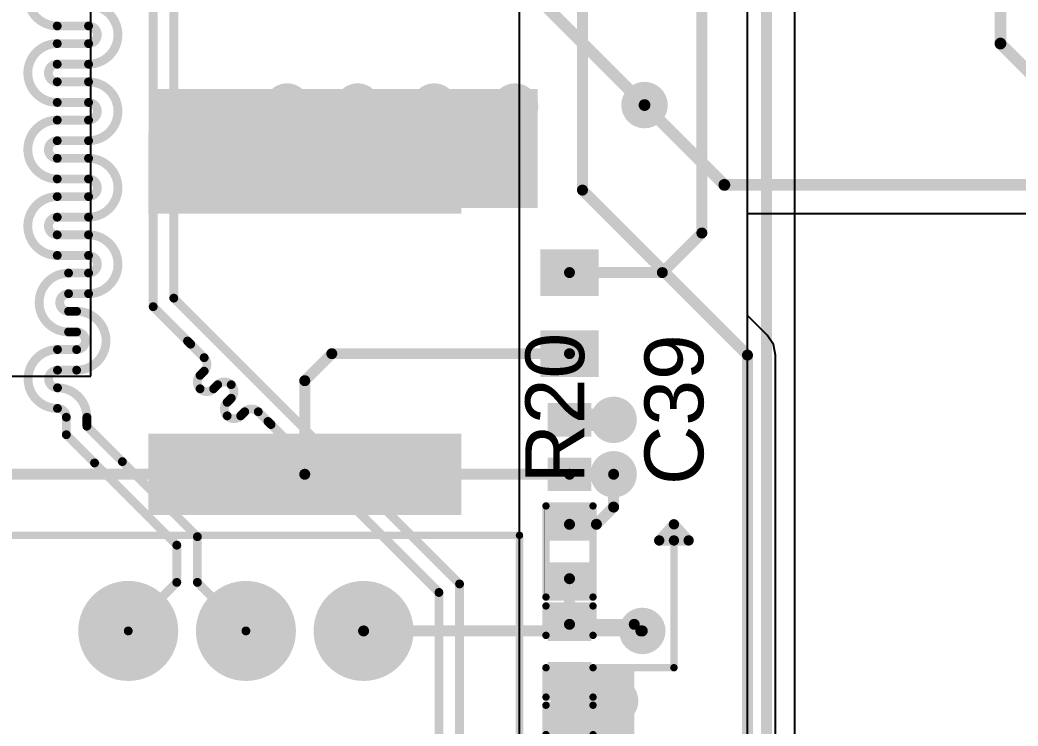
# Model space of a CAD drawing. Header units: millimetres. Extents: x 0 to 172, y 0 to 138.
# Drawn here: x 91.17 to 108.41, y 20.7 to 32.89 of the extents above; entities that cross this region are included whole.
import ezdxf

# ---------------------------------------------------------------- set-up
doc = ezdxf.new("R2010")
doc.units = ezdxf.units.MM
for name, color, linetype in [('BottomLayer', 5, 'Continuous'), ('BottomPaste', 16, 'Continuous'), ('BottomSolder', 6, 'Continuous'), ('MultiLayer', 9, 'Continuous'), ('PadHoleLayer', 156, 'Continuous'), ('TopLayer', 1, 'Continuous'), ('TopOverlay', 2, 'Continuous'), ('TopPaste', 8, 'Continuous'), ('TopSolder', 216, 'Continuous'), ('ViaHoleLayer', 16, 'Continuous')]:
    doc.layers.add(name, color=color, linetype=linetype)
doc.styles.add('Arial', font='', dxfattribs={"height": 0.2})
doc.styles.get('Arial').set_extended_font_data('Arial')

# ---------------------------------------------------------------- blocks, each defined once
blk = doc.blocks.new('R___0402_208')
at = {"layer": 'TopLayer'}
for points in [[(-0.6985, -0.3175), (-0.6985, 0.3174999999999999), (-0.2413000000000001, 0.3175), (-0.2412999999999999, -0.3174999999999999)], [(0.2413000000000001, -0.3175), (0.2412999999999999, 0.3174999999999999), (0.6985, 0.3175), (0.6985, -0.3174999999999999)]]:
    blk.add_hatch(color=1, dxfattribs=at).paths.add_polyline_path(points)
at = {"layer": 'TopPaste'}
for points in [[(-0.6985, -0.3175), (-0.6985, 0.3174999999999999), (-0.2413000000000001, 0.3175), (-0.2412999999999999, -0.3174999999999999)], [(0.2413000000000001, -0.3175), (0.2412999999999999, 0.3174999999999999), (0.6985, 0.3175), (0.6985, -0.3174999999999999)]]:
    blk.add_hatch(color=8, dxfattribs=at).paths.add_polyline_path(points)
at = {"layer": 'TopSolder'}
for points in [[(-0.75350116, -0.3725011600000001), (-0.75350116, 0.3725011599999999), (-0.18629884, 0.3725011600000001), (-0.1862988399999999, -0.3725011599999999)], [(0.18629884, -0.3725011600000001), (0.1862988399999999, 0.3725011599999999), (0.75350116, 0.3725011600000001), (0.75350116, -0.3725011599999999)]]:
    blk.add_hatch(color=216, dxfattribs=at).paths.add_polyline_path(points)
at = {"layer": 'TopOverlay'}
for points, const_width in [([(-0.7874, -0.4064), (-0.7874, 0.4064)], 0.127), ([(0.7874, 0.4064), (-0.7874, 0.4064)], 0.127), ([(0.7874, -0.4064), (0.7874, 0.4064)], 0.127), ([(0.7874, -0.4064), (-0.7874, -0.4064)], 0.127), ([(0.8128, -0.4318), (-0.8128, -0.4318)], 0.0032258)]:
    blk.add_lwpolyline(points, dxfattribs=dict(at, const_width=const_width))
for points, const_width in [([(-0.8191499999999999, 0.4064, 1), (-0.7556499999999999, 0.4064, 1)], 0.0635), ([(-0.8191499999999999, 0.4064, 1), (-0.7556499999999999, 0.4064, 1)], 0.0635), ([(0.7556499999999999, 0.4064, 1), (0.8191499999999999, 0.4064, 1)], 0.0635), ([(0.7556499999999999, 0.4064, 1), (0.8191499999999999, 0.4064, 1)], 0.0635), ([(-0.8191499999999999, -0.4064, 1), (-0.7556499999999999, -0.4064, 1)], 0.0635), ([(-0.8191499999999999, -0.4064, 1), (-0.7556499999999999, -0.4064, 1)], 0.0635), ([(0.7556499999999999, -0.4064, 1), (0.8191499999999999, -0.4064, 1)], 0.0635), ([(0.7556499999999999, -0.4064, 1), (0.8191499999999999, -0.4064, 1)], 0.0635), ([(-0.81360518, -0.4318, 1), (-0.8119948199999999, -0.4318, 1)], 0.0016129), ([(0.8119948199999999, -0.4318, 1), (0.81360518, -0.4318, 1)], 0.0016129)]:
    blk.add_lwpolyline(points, format="xyb", close=True, dxfattribs=dict(at, const_width=const_width))
blk = doc.blocks.new('IND_0603__1608_M_______B_248')
at = {"layer": 'BottomLayer'}
for points in [[(-0.999998, 0.4000004699999999), (-0.3999992, 0.4000004699999999), (-0.3999992, -0.4000004699999999), (-0.999998, -0.4000004699999999)], [(0.40000174, 0.4000004699999999), (1.00000054, 0.4000004699999999), (1.00000054, -0.4000004699999999), (0.40000174, -0.4000004699999999)]]:
    blk.add_hatch(color=5, dxfattribs=at).paths.add_polyline_path(points)
at = {"layer": 'BottomPaste'}
for points in [[(-0.999998, 0.4000004699999999), (-0.3999992, 0.4000004699999999), (-0.3999992, -0.4000004699999999), (-0.999998, -0.4000004699999999)], [(0.40000174, 0.4000004699999999), (1.00000054, 0.4000004699999999), (1.00000054, -0.4000004699999999), (0.40000174, -0.4000004699999999)]]:
    blk.add_hatch(color=16, dxfattribs=at).paths.add_polyline_path(points)
at = {"layer": 'BottomSolder'}
for points in [[(-1.101598, 0.50160047), (-0.2983992, 0.50160047), (-0.2983992, -0.50160047), (-1.101598, -0.50160047)], [(0.29840174, 0.50160047), (1.10160054, 0.50160047), (1.10160054, -0.50160047), (0.29840174, -0.50160047)]]:
    blk.add_hatch(color=6, dxfattribs=at).paths.add_polyline_path(points)
blk = doc.blocks.new('A829_1J1T_KM_268')
at = {"layer": 'BottomLayer'}
h = blk.add_hatch(color=5, dxfattribs=at)
edge = h.paths.add_edge_path()
edge.add_arc((-6.095999999999999, -9.017), 0.7619999999999999, 0, 360)
h = blk.add_hatch(color=5, dxfattribs=at)
edge = h.paths.add_edge_path()
edge.add_arc((-4.064, -9.017), 0.7619999999999999, 0, 360)
h = blk.add_hatch(color=5, dxfattribs=at)
edge = h.paths.add_edge_path()
edge.add_arc((-2.032, -9.017), 0.7619999999999999, 0, 360)
at = {"layer": 'BottomSolder'}
h = blk.add_hatch(color=6, dxfattribs=at)
edge = h.paths.add_edge_path()
edge.add_arc((-6.095999999999999, -9.017), 0.8636, 0, 360)
h = blk.add_hatch(color=6, dxfattribs=at)
edge = h.paths.add_edge_path()
edge.add_arc((-4.064, -9.017), 0.8636, 0, 360)
h = blk.add_hatch(color=6, dxfattribs=at)
edge = h.paths.add_edge_path()
edge.add_arc((-2.032, -9.017), 0.8636, 0, 360)
at = {"layer": 'MultiLayer'}
h = blk.add_hatch(color=9, dxfattribs=at)
edge = h.paths.add_edge_path()
edge.add_arc((-6.095999999999999, -9.017), 0.7619999999999999, 0, 360)
h = blk.add_hatch(color=9, dxfattribs=at)
edge = h.paths.add_edge_path()
edge.add_arc((-4.064, -9.017), 0.7619999999999999, 0, 360)
h = blk.add_hatch(color=9, dxfattribs=at)
edge = h.paths.add_edge_path()
edge.add_arc((-2.032, -9.017), 0.7619999999999999, 0, 360)
at = {"layer": 'PadHoleLayer'}
h = blk.add_hatch(color=156, dxfattribs=at)
edge = h.paths.add_edge_path()
edge.add_arc((-6.095999999999999, -9.017), 0.508, 0, 360)
h = blk.add_hatch(color=156, dxfattribs=at)
edge = h.paths.add_edge_path()
edge.add_arc((-4.064, -9.017), 0.508, 0, 360)
h = blk.add_hatch(color=156, dxfattribs=at)
edge = h.paths.add_edge_path()
edge.add_arc((-2.032, -9.017), 0.508, 0, 360)
at = {"layer": 'TopLayer'}
h = blk.add_hatch(color=1, dxfattribs=at)
edge = h.paths.add_edge_path()
edge.add_arc((-6.095999999999999, -9.017), 0.7619999999999999, 0, 360)
h = blk.add_hatch(color=1, dxfattribs=at)
edge = h.paths.add_edge_path()
edge.add_arc((-4.064, -9.017), 0.7619999999999999, 0, 360)
h = blk.add_hatch(color=1, dxfattribs=at)
edge = h.paths.add_edge_path()
edge.add_arc((-2.032, -9.017), 0.7619999999999999, 0, 360)
at = {"layer": 'TopSolder'}
h = blk.add_hatch(color=216, dxfattribs=at)
edge = h.paths.add_edge_path()
edge.add_arc((-6.095999999999999, -9.017), 0.8636, 0, 360)
h = blk.add_hatch(color=216, dxfattribs=at)
edge = h.paths.add_edge_path()
edge.add_arc((-4.064, -9.017), 0.8636, 0, 360)
h = blk.add_hatch(color=216, dxfattribs=at)
edge = h.paths.add_edge_path()
edge.add_arc((-2.032, -9.017), 0.8636, 0, 360)
at = {"layer": 'TopOverlay', "const_width": 0.127}
for points in [[(-8.7884, -1.38299952), (-8.7884, -10.668)], [(8.7884, -10.668), (-8.7884, -10.668)]]:
    blk.add_lwpolyline(points, dxfattribs=at)
at = {"layer": 'TopOverlay', "const_width": 0.0635}
blk.add_lwpolyline([(-8.82015, -10.668, 1), (-8.756649999999999, -10.668, 1)], format="xyb", close=True, dxfattribs=at)
blk.add_lwpolyline([(-8.82015, -10.668, 1), (-8.756649999999999, -10.668, 1)], format="xyb", close=True, dxfattribs=at)
blk = doc.blocks.new('C___0402_392')
at = {"layer": 'TopLayer'}
for points in [[(-0.6985, -0.3175), (-0.6985, 0.3175), (-0.2412999999999999, 0.3175), (-0.2413, -0.3175)], [(0.2412999999999999, -0.3175), (0.2413, 0.3175), (0.6985, 0.3175), (0.6985, -0.3175)]]:
    blk.add_hatch(color=1, dxfattribs=at).paths.add_polyline_path(points)
at = {"layer": 'TopPaste'}
for points in [[(-0.6985, -0.3175), (-0.6985, 0.3175), (-0.2412999999999999, 0.3175), (-0.2413, -0.3175)], [(0.2412999999999999, -0.3175), (0.2413, 0.3175), (0.6985, 0.3175), (0.6985, -0.3175)]]:
    blk.add_hatch(color=8, dxfattribs=at).paths.add_polyline_path(points)
at = {"layer": 'TopSolder'}
for points in [[(-0.7584998799999999, -0.37749988), (-0.7584998799999999, 0.37749988), (-0.18130012, 0.37749988), (-0.18130012, -0.37749988)], [(0.18130012, -0.37749988), (0.18130012, 0.37749988), (0.7584998799999999, 0.37749988), (0.7584998799999999, -0.37749988)]]:
    blk.add_hatch(color=216, dxfattribs=at).paths.add_polyline_path(points)
at = {"layer": 'TopOverlay', "const_width": 0.127}
for points in [[(-0.7874, 0.4064), (-0.2794, 0.4064)], [(-0.7874, 0.4064), (-0.7874, -0.4064)], [(0.2794, 0.4064), (0.7874, 0.4064)], [(0.7874, 0.4064), (0.7874, -0.4064)], [(-0.7874, -0.4064), (-0.2794, -0.4064)], [(0.2794, -0.4064), (0.7874, -0.4064)]]:
    blk.add_lwpolyline(points, dxfattribs=at)
at = {"layer": 'TopOverlay', "const_width": 0.0635}
for points in [[(-0.8191499999999999, 0.4064, 1), (-0.7556499999999999, 0.4064, 1)], [(-0.8191499999999999, 0.4064, 1), (-0.7556499999999999, 0.4064, 1)], [(-0.31115, 0.4064, 1), (-0.24765, 0.4064, 1)], [(0.24765, 0.4064, 1), (0.31115, 0.4064, 1)], [(0.7556499999999999, 0.4064, 1), (0.8191499999999999, 0.4064, 1)], [(0.7556499999999999, 0.4064, 1), (0.8191499999999999, 0.4064, 1)], [(-0.8191499999999999, -0.4064, 1), (-0.7556499999999999, -0.4064, 1)], [(-0.8191499999999999, -0.4064, 1), (-0.7556499999999999, -0.4064, 1)], [(-0.31115, -0.4064, 1), (-0.24765, -0.4064, 1)], [(0.24765, -0.4064, 1), (0.31115, -0.4064, 1)], [(0.7556499999999999, -0.4064, 1), (0.8191499999999999, -0.4064, 1)], [(0.7556499999999999, -0.4064, 1), (0.8191499999999999, -0.4064, 1)]]:
    blk.add_lwpolyline(points, format="xyb", close=True, dxfattribs=at)
blk = doc.blocks.new('C___0402_B_393')
at = {"layer": 'BottomLayer'}
for points in [[(-0.2413, 0.3175), (-0.2412999999999999, -0.3175), (-0.6985, -0.3175), (-0.6985, 0.3175)], [(0.6985, 0.3175), (0.6985, -0.3175), (0.2413, -0.3175), (0.2412999999999999, 0.3175)]]:
    blk.add_hatch(color=5, dxfattribs=at).paths.add_polyline_path(points)
at = {"layer": 'BottomPaste'}
for points in [[(-0.2413, 0.3175), (-0.2412999999999999, -0.3175), (-0.6985, -0.3175), (-0.6985, 0.3175)], [(0.6985, 0.3175), (0.6985, -0.3175), (0.2413, -0.3175), (0.2412999999999999, 0.3175)]]:
    blk.add_hatch(color=16, dxfattribs=at).paths.add_polyline_path(points)
at = {"layer": 'BottomSolder'}
for points in [[(-0.18130012, 0.37749988), (-0.18130012, -0.37749988), (-0.7584998799999999, -0.37749988), (-0.7584998799999999, 0.37749988)], [(0.7584998799999999, 0.37749988), (0.7584998799999999, -0.37749988), (0.18130012, -0.37749988), (0.18130012, 0.37749988)]]:
    blk.add_hatch(color=6, dxfattribs=at).paths.add_polyline_path(points)
blk = doc.blocks.new('C___2220_B_394')
at = {"layer": 'BottomLayer'}
for points in [[(-3.199997409999999, 2.59999988), (-1.99999727, 2.59999988), (-1.99999727, -2.59999988), (-3.199997409999999, -2.59999988)], [(2.00000235, 2.59999988), (3.20000249, 2.59999988), (3.20000249, -2.59999988), (2.00000235, -2.59999988)]]:
    blk.add_hatch(color=5, dxfattribs=at).paths.add_polyline_path(points)
at = {"layer": 'BottomPaste'}
for points in [[(-3.199997409999999, 2.59999988), (-1.99999727, 2.59999988), (-1.99999727, -2.59999988), (-3.199997409999999, -2.59999988)], [(2.00000235, 2.59999988), (3.20000249, 2.59999988), (3.20000249, -2.59999988), (2.00000235, -2.59999988)]]:
    blk.add_hatch(color=16, dxfattribs=at).paths.add_polyline_path(points)
at = {"layer": 'BottomSolder'}
for points in [[(-3.30159741, 2.70159988), (-1.89839727, 2.70159988), (-1.89839727, -2.70159988), (-3.30159741, -2.70159988)], [(1.89840235, 2.70159988), (3.30160249, 2.70159988), (3.30160249, -2.70159988), (1.89840235, -2.70159988)]]:
    blk.add_hatch(color=6, dxfattribs=at).paths.add_polyline_path(points)
blk = doc.blocks.new('C___0402_395')
at = {"layer": 'TopLayer'}
for points in [[(-0.6985, -0.3175), (-0.6985, 0.3174999999999999), (-0.2413000000000001, 0.3175), (-0.2412999999999999, -0.3174999999999999)], [(0.2413000000000001, -0.3175), (0.2412999999999999, 0.3174999999999999), (0.6985, 0.3175), (0.6985, -0.3174999999999999)]]:
    blk.add_hatch(color=1, dxfattribs=at).paths.add_polyline_path(points)
at = {"layer": 'TopPaste'}
for points in [[(-0.6985, -0.3175), (-0.6985, 0.3174999999999999), (-0.2413000000000001, 0.3175), (-0.2412999999999999, -0.3174999999999999)], [(0.2413000000000001, -0.3175), (0.2412999999999999, 0.3174999999999999), (0.6985, 0.3175), (0.6985, -0.3174999999999999)]]:
    blk.add_hatch(color=8, dxfattribs=at).paths.add_polyline_path(points)
at = {"layer": 'TopSolder'}
for points in [[(-0.7584998799999999, -0.3774998800000001), (-0.7584998799999999, 0.3774998799999999), (-0.1813001200000001, 0.3774998800000001), (-0.1813001199999999, -0.3774998799999999)], [(0.1813001200000001, -0.3774998800000001), (0.1813001199999999, 0.3774998799999999), (0.7584998799999999, 0.3774998800000001), (0.7584998799999999, -0.3774998799999999)]]:
    blk.add_hatch(color=216, dxfattribs=at).paths.add_polyline_path(points)
at = {"layer": 'TopOverlay', "const_width": 0.127}
for points in [[(-0.2794, 0.4064), (-0.7874, 0.4064)], [(-0.7874, -0.4064), (-0.7874, 0.4064)], [(0.7874, 0.4064), (0.2794, 0.4064)], [(0.7874, -0.4064), (0.7874, 0.4064)], [(-0.2794, -0.4064), (-0.7874, -0.4064)], [(0.7874, -0.4064), (0.2794, -0.4064)]]:
    blk.add_lwpolyline(points, dxfattribs=at)
at = {"layer": 'TopOverlay', "const_width": 0.0635}
for points in [[(-0.8191499999999999, 0.4064, 1), (-0.7556499999999999, 0.4064, 1)], [(-0.8191499999999999, 0.4064, 1), (-0.7556499999999999, 0.4064, 1)], [(-0.31115, 0.4064, 1), (-0.24765, 0.4064, 1)], [(0.24765, 0.4064, 1), (0.31115, 0.4064, 1)], [(0.7556499999999999, 0.4064, 1), (0.8191499999999999, 0.4064, 1)], [(0.7556499999999999, 0.4064, 1), (0.8191499999999999, 0.4064, 1)], [(-0.8191499999999999, -0.4064, 1), (-0.7556499999999999, -0.4064, 1)], [(-0.8191499999999999, -0.4064, 1), (-0.7556499999999999, -0.4064, 1)], [(-0.31115, -0.4064, 1), (-0.24765, -0.4064, 1)], [(0.24765, -0.4064, 1), (0.31115, -0.4064, 1)], [(0.7556499999999999, -0.4064, 1), (0.8191499999999999, -0.4064, 1)], [(0.7556499999999999, -0.4064, 1), (0.8191499999999999, -0.4064, 1)]]:
    blk.add_lwpolyline(points, format="xyb", close=True, dxfattribs=at)

msp = doc.modelspace()

# ---------------------------------------------------------------- hatches: boundary and pattern name
at = {"layer": 'BottomLayer'}
h = msp.add_hatch(color=5, dxfattribs=at)
edge = h.paths.add_edge_path()
edge.add_arc((101.9556, 31.4198), 0.2999994, 0, 360)
msp.add_hatch(color=5, dxfattribs=at).paths.add_polyline_path([(93.48820011999999, 29.64439842), (100.10875584, 29.64439842), (100.10875584, 31.69919746), (93.48820011999999, 31.69919746)])
h = msp.add_hatch(color=5, dxfattribs=at)
edge = h.paths.add_edge_path()
edge.add_arc((95.78339999999999, 31.3944), 0.2999994, 0, 360)
h = msp.add_hatch(color=5, dxfattribs=at)
edge = h.paths.add_edge_path()
edge.add_arc((97.00259999999999, 31.3944), 0.2999994, 0, 360)
h = msp.add_hatch(color=5, dxfattribs=at)
edge = h.paths.add_edge_path()
edge.add_arc((98.32339999999999, 31.3944), 0.2999994, 0, 360)
h = msp.add_hatch(color=5, dxfattribs=at)
edge = h.paths.add_edge_path()
edge.add_arc((99.7204, 31.3944), 0.2999994, 0, 360)
h = msp.add_hatch(color=5, dxfattribs=at)
edge = h.paths.add_edge_path()
edge.add_arc((101.4222, 25.9842), 0.2999994, 0, 360)
h = msp.add_hatch(color=5, dxfattribs=at)
edge = h.paths.add_edge_path()
edge.add_arc((101.4222, 25.0444), 0.2999994, 0, 360)
h = msp.add_hatch(color=5, dxfattribs=at)
edge = h.paths.add_edge_path()
edge.add_arc((101.9175, 22.3393), 0.2999994, 0, 360)
h = msp.add_hatch(color=5, dxfattribs=at)
edge = h.paths.add_edge_path()
edge.add_arc((101.4476, 21.1328), 0.2999994, 0, 360)
at = {"layer": 'BottomSolder'}
h = msp.add_hatch(color=6, dxfattribs=at)
edge = h.paths.add_edge_path()
edge.add_arc((95.78339999999999, 31.3944), 0.4015993999999999, 0, 360)
h = msp.add_hatch(color=6, dxfattribs=at)
edge = h.paths.add_edge_path()
edge.add_arc((97.00259999999999, 31.3944), 0.4015993999999999, 0, 360)
h = msp.add_hatch(color=6, dxfattribs=at)
edge = h.paths.add_edge_path()
edge.add_arc((98.32339999999999, 31.3944), 0.4015993999999999, 0, 360)
h = msp.add_hatch(color=6, dxfattribs=at)
edge = h.paths.add_edge_path()
edge.add_arc((99.7204, 31.3944), 0.4015993999999999, 0, 360)
h = msp.add_hatch(color=6, dxfattribs=at)
edge = h.paths.add_edge_path()
edge.add_arc((101.9556, 31.4198), 0.4015993999999999, 0, 360)
h = msp.add_hatch(color=6, dxfattribs=at)
edge = h.paths.add_edge_path()
edge.add_arc((101.4222, 25.9842), 0.4015993999999999, 0, 360)
h = msp.add_hatch(color=6, dxfattribs=at)
edge = h.paths.add_edge_path()
edge.add_arc((101.4222, 25.0444), 0.4015993999999999, 0, 360)
h = msp.add_hatch(color=6, dxfattribs=at)
edge = h.paths.add_edge_path()
edge.add_arc((101.9175, 22.3393), 0.4015993999999999, 0, 360)
h = msp.add_hatch(color=6, dxfattribs=at)
edge = h.paths.add_edge_path()
edge.add_arc((101.4476, 21.1328), 0.4015993999999999, 0, 360)
at = {"layer": 'TopLayer'}
h = msp.add_hatch(color=1, dxfattribs=at)
edge = h.paths.add_edge_path()
edge.add_arc((101.9556, 31.4198), 0.2999994, 0, 360)
h = msp.add_hatch(color=1, dxfattribs=at)
edge = h.paths.add_edge_path()
edge.add_arc((95.78339999999999, 31.3944), 0.2999994, 0, 360)
h = msp.add_hatch(color=1, dxfattribs=at)
edge = h.paths.add_edge_path()
edge.add_arc((97.00259999999999, 31.3944), 0.2999994, 0, 360)
h = msp.add_hatch(color=1, dxfattribs=at)
edge = h.paths.add_edge_path()
edge.add_arc((98.32339999999999, 31.3944), 0.2999994, 0, 360)
h = msp.add_hatch(color=1, dxfattribs=at)
edge = h.paths.add_edge_path()
edge.add_arc((99.7204, 31.3944), 0.2999994, 0, 360)
h = msp.add_hatch(color=1, dxfattribs=at)
edge = h.paths.add_edge_path()
edge.add_arc((101.4222, 25.9842), 0.2999994, 0, 360)
h = msp.add_hatch(color=1, dxfattribs=at)
edge = h.paths.add_edge_path()
edge.add_arc((101.4222, 25.0444), 0.2999994, 0, 360)
h = msp.add_hatch(color=1, dxfattribs=at)
edge = h.paths.add_edge_path()
edge.add_arc((101.9175, 22.3393), 0.2999994, 0, 360)
msp.add_hatch(color=1, dxfattribs=at).paths.add_polyline_path([(100.3427, 20.5105), (101.77830292, 20.5105), (101.77830292, 21.7424), (100.3427, 21.7424)])
h = msp.add_hatch(color=1, dxfattribs=at)
edge = h.paths.add_edge_path()
edge.add_arc((101.4476, 21.1328), 0.2999994, 0, 360)
at = {"layer": 'TopSolder'}
h = msp.add_hatch(color=216, dxfattribs=at)
edge = h.paths.add_edge_path()
edge.add_arc((95.78339999999999, 31.3944), 0.4015993999999999, 0, 360)
h = msp.add_hatch(color=216, dxfattribs=at)
edge = h.paths.add_edge_path()
edge.add_arc((97.00259999999999, 31.3944), 0.4015993999999999, 0, 360)
h = msp.add_hatch(color=216, dxfattribs=at)
edge = h.paths.add_edge_path()
edge.add_arc((98.32339999999999, 31.3944), 0.4015993999999999, 0, 360)
h = msp.add_hatch(color=216, dxfattribs=at)
edge = h.paths.add_edge_path()
edge.add_arc((99.7204, 31.3944), 0.4015993999999999, 0, 360)
h = msp.add_hatch(color=216, dxfattribs=at)
edge = h.paths.add_edge_path()
edge.add_arc((101.9556, 31.4198), 0.4015993999999999, 0, 360)
h = msp.add_hatch(color=216, dxfattribs=at)
edge = h.paths.add_edge_path()
edge.add_arc((101.4222, 25.9842), 0.4015993999999999, 0, 360)
h = msp.add_hatch(color=216, dxfattribs=at)
edge = h.paths.add_edge_path()
edge.add_arc((101.4222, 25.0444), 0.4015993999999999, 0, 360)
h = msp.add_hatch(color=216, dxfattribs=at)
edge = h.paths.add_edge_path()
edge.add_arc((101.9175, 22.3393), 0.4015993999999999, 0, 360)
h = msp.add_hatch(color=216, dxfattribs=at)
edge = h.paths.add_edge_path()
edge.add_arc((101.4476, 21.1328), 0.4015993999999999, 0, 360)
at = {"layer": 'ViaHoleLayer'}
h = msp.add_hatch(color=16, dxfattribs=at)
edge = h.paths.add_edge_path()
edge.add_arc((95.78339999999999, 31.3944), 0.1499997, 0, 360)
h = msp.add_hatch(color=16, dxfattribs=at)
edge = h.paths.add_edge_path()
edge.add_arc((97.00259999999999, 31.3944), 0.1499997, 0, 360)
h = msp.add_hatch(color=16, dxfattribs=at)
edge = h.paths.add_edge_path()
edge.add_arc((98.32339999999999, 31.3944), 0.1499997, 0, 360)
h = msp.add_hatch(color=16, dxfattribs=at)
edge = h.paths.add_edge_path()
edge.add_arc((99.7204, 31.3944), 0.1499997, 0, 360)
h = msp.add_hatch(color=16, dxfattribs=at)
edge = h.paths.add_edge_path()
edge.add_arc((101.9556, 31.4198), 0.1499997, 0, 360)
h = msp.add_hatch(color=16, dxfattribs=at)
edge = h.paths.add_edge_path()
edge.add_arc((101.4222, 25.9842), 0.1499997, 0, 360)
h = msp.add_hatch(color=16, dxfattribs=at)
edge = h.paths.add_edge_path()
edge.add_arc((101.4222, 25.0444), 0.1499997, 0, 360)
h = msp.add_hatch(color=16, dxfattribs=at)
edge = h.paths.add_edge_path()
edge.add_arc((101.9175, 22.3393), 0.1499997, 0, 360)
h = msp.add_hatch(color=16, dxfattribs=at)
edge = h.paths.add_edge_path()
edge.add_arc((101.4476, 21.1328), 0.1499997, 0, 360)

# ---------------------------------------------------------------- linework, layer by layer
at = {"layer": 'BottomLayer'}
for p, q in [((92.39278448, 26.73753606), (92.39278448, 44.032932)), ((104.54874696, 11.09038422), (104.54874696, 33.9344)), ((103.7336, 31.4198), (103.7336, 33.2994)), ((103.7336, 31.3436), (103.7336, 31.4198)), ((103.7336, 0.4318), (103.7336, 31.3436)), ((89.3361307, 26.73753606), (92.39278448, 26.73753606))]:
    msp.add_line(p, q, dxfattribs=at)
for points, const_width in [([(104.0638, 11.09037152), (104.0638, 33.9344)], 0.1892554), ([(102.9462, 29.21), (102.9462, 33.34800543999999)], 0.1892554), ([(100.10875584, 33.26664416), (101.9556, 31.4198)], 0.2032), ([(102.26339974, 28.52719974), (102.9462, 29.21)], 0.1892554), ([(100.6602, 28.52719974), (102.26339974, 28.52719974)], 0.1892554), ([(96.08819999999999, 26.66063248), (96.55476752, 27.1272)], 0.1892554), ([(96.55476752, 27.1272), (100.6602, 27.1272)], 0.1892554), ([(96.08819999999999, 25.0444), (96.08819999999999, 26.66063248)], 0.1892554), ([(100.6602, 25.9842), (101.4222, 25.9842)], 0.3809999999999999), ([(81.91069216, 25.0444), (96.08819999999999, 25.0444)], 0.1892554), ([(96.08819999999999, 25.0444), (100.6602, 25.0444)], 0.1892554), ([(100.6602, 25.0444), (101.4222, 25.0444)], 0.1892554), ([(97.10419999999999, 22.3393), (101.9175, 22.3393)], 0.1892554)]:
    msp.add_lwpolyline(points, dxfattribs=dict(at, const_width=const_width))
for points, const_width in [([(101.9048, 31.4198, 1), (102.0064, 31.4198, 1)], 0.1016), ([(102.89888742, 29.21, 1), (102.99351258, 29.21, 1)], 0.0946277), ([(102.89888742, 29.21, 1), (102.99351258, 29.21, 1)], 0.0946277), ([(100.61288742, 28.52719974, 1), (100.70751258, 28.52719974, 1)], 0.0946277), ([(102.21608716, 28.52719974, 1), (102.31071232, 28.52719974, 1)], 0.0946277), ([(102.21608716, 28.52719974, 1), (102.31071232, 28.52719974, 1)], 0.0946277), ([(96.50745493999999, 27.1272, 1), (96.6020801, 27.1272, 1)], 0.0946277), ([(96.50745493999999, 27.1272, 1), (96.6020801, 27.1272, 1)], 0.0946277), ([(100.61288742, 27.1272, 1), (100.70751258, 27.1272, 1)], 0.0946277), ([(96.04088742, 26.66063248, 1), (96.13551258, 26.66063248, 1)], 0.0946277), ([(96.04088742, 26.66063248, 1), (96.13551258, 26.66063248, 1)], 0.0946277), ([(100.56495, 25.9842, 1), (100.75545, 25.9842, 1)], 0.1905), ([(101.32695, 25.9842, 1), (101.51745, 25.9842, 1)], 0.1905), ([(96.04088742, 25.0444, 1), (96.13551258, 25.0444, 1)], 0.0946277), ([(96.04088742, 25.0444, 1), (96.13551258, 25.0444, 1)], 0.0946277), ([(96.04088742, 25.0444, 1), (96.13551258, 25.0444, 1)], 0.0946277), ([(100.61288742, 25.0444, 1), (100.70751258, 25.0444, 1)], 0.0946277), ([(100.61288742, 25.0444, 1), (100.70751258, 25.0444, 1)], 0.0946277), ([(101.37488742, 25.0444, 1), (101.46951258, 25.0444, 1)], 0.0946277), ([(97.05688742, 22.3393, 1), (97.15151258, 22.3393, 1)], 0.0946277), ([(101.87018742, 22.3393, 1), (101.96481258, 22.3393, 1)], 0.0946277)]:
    msp.add_lwpolyline(points, format="xyb", close=True, dxfattribs=dict(at, const_width=const_width))
at = {"layer": 'TopLayer'}
for p, q in [((99.79659746, 25.4762), (99.79659746, 46.67320104)), ((103.7336, 31.4198), (103.7336, 33.147)), ((103.7336, 31.3436), (103.7336, 31.4198)), ((103.7336, 0.4318), (103.7336, 31.3436)), ((103.7336, 27.78762032), (103.7336, 29.54887156)), ((103.7336, 29.54887156), (112.12606734, 29.54887156)), ((104.07651016, 27.44471016), (103.7336, 27.78762032)), ((104.18163314, 27.28738256), (104.07651016, 27.44471016)), ((104.21854696, 27.1018), (104.18163314, 27.28738256)), ((104.21854696, 8.856563439999999), (104.21854696, 27.1018)), ((99.79659746, 15.2908), (99.79659746, 25.4762))]:
    msp.add_line(p, q, dxfattribs=at)
for points, const_width in [([(93.47059791999999, 27.93848616), (93.47059791999999, 45.8510005)], 0.1524), ([(93.82619792, 28.08577822), (93.82619792, 45.8510005)], 0.1524), ([(108.10197836, 32.48195433999999), (108.10197836, 40.55069868)], 0.2032), ([(100.88376064, 29.95163936), (100.88376064, 33.69912488)], 0.1892554), ([(91.8134816, 32.78574342), (92.35430855999999, 32.78574342)], 0.1524), ([(108.10197836, 32.48195433999999), (109.54257238, 31.04136032)], 0.2032), ([(91.8134816, 32.48094342), (92.35430855999999, 32.48094342)], 0.1524), ([(91.8134816, 32.12534342), (92.35430855999999, 32.12534342)], 0.1524), ([(91.8134816, 31.82054342), (92.35430855999999, 31.82054342)], 0.1524), ([(91.8134816, 31.46494342), (92.35430855999999, 31.46494342)], 0.1524), ([(101.9556, 31.4198), (103.33447456, 30.04092544)], 0.2032), ([(91.8134816, 31.16014342), (92.35430855999999, 31.16014342)], 0.1524), ([(91.8134816, 30.80454342), (92.35430855999999, 30.80454342)], 0.1524), ([(91.8134816, 30.49974342), (92.35430855999999, 30.49974342)], 0.1524), ([(91.8134816, 30.14414342), (92.35430855999999, 30.14414342)], 0.1524), ([(100.88376064, 29.95163936), (103.7336, 27.1018)], 0.1892554), ([(103.33447456, 30.04092544), (123.99520032, 30.04092544)], 0.2032), ([(91.8134816, 29.83934342), (92.35430855999999, 29.83934342)], 0.1524), ([(91.8134816, 29.48374342), (92.35430855999999, 29.48374342)], 0.1524), ([(91.8134816, 29.17894342), (92.35430855999999, 29.17894342)], 0.1524), ([(91.8134816, 28.82334342), (92.35430855999999, 28.82334342)], 0.1524), ([(92.00927242, 28.51854342), (92.35430855999999, 28.51854342)], 0.1524), ([(92.00927242, 28.16294342), (92.35430855999999, 28.16294342)], 0.1524), ([(93.82619792, 28.08577822), (98.76133664, 23.1506395)], 0.1524), ([(92.00927242, 27.85814342), (92.14842124, 27.85814342)], 0.1524), ([(93.47059791999999, 27.93848616), (94.06386318, 27.3452209)], 0.1524), ([(92.00927242, 27.50254342), (92.14842124, 27.50254342)], 0.1524), ([(94.06386064, 27.3452209), (94.11774166, 27.29133988)], 0.1524), ([(91.81817043999999, 27.19774342), (92.14842124, 27.19774342)], 0.1524), ([(94.11774166, 27.29133988), (94.35123623999999, 27.0578453)], 0.1524), ([(94.3512337, 27.05784276), (94.35123623999999, 27.0578453)], 0.1524), ([(103.7336, 8.856563439999999), (103.7336, 27.1018)], 0.1892554), ([(91.81817043999999, 26.84214342), (92.14842124, 26.84214342)], 0.1524), ([(94.28074108, 26.75386318), (94.35123623999999, 26.82435834)], 0.1524), ([(94.28073853999999, 26.75386318), (94.28074108, 26.75386318)], 0.1524), ([(91.81817043999999, 26.53734342), (91.81819584, 26.53734342)], 0.1524), ([(94.51422803999999, 26.52037622), (94.5847232, 26.59087138)], 0.1524), ([(94.58472066, 26.59087138), (94.5847232, 26.59087138)], 0.1524), ([(94.74771499999999, 26.28688926), (94.81821015999999, 26.35738442)], 0.1524), ([(91.81817043999999, 26.18174342), (91.81819584, 26.18174342)], 0.1524), ([(94.74771246, 26.28688926), (94.74771499999999, 26.28688926)], 0.1524), ([(94.98120195999999, 26.0534023), (95.05169712, 26.12389745999999)], 0.1524), ([(95.28518154, 26.12389492), (95.28518408, 26.12389745999999)], 0.1524), ([(95.28518408, 26.12389745999999), (95.45243291999999, 25.95664862)], 0.1524), ([(91.97059583999999, 25.72774382), (91.97059583999999, 26.02934342)], 0.1524), ([(92.32619584, 25.87503334), (92.32619584, 26.02934342)], 0.1524), ([(95.45243291999999, 25.95664862), (95.50631394, 25.9027676)], 0.1524), ([(92.32619584, 25.87503334), (92.93850855999999, 25.26272062)], 0.1524), ([(95.50631648, 25.9027676), (98.40573663999999, 23.00334744)], 0.1524), ([(91.97059583999999, 25.72774382), (92.45796087999999, 25.24037878)], 0.1524), ([(92.93850601999999, 25.26272062), (92.93850855999999, 25.26272316)], 0.1524), ([(92.93850855999999, 25.26272316), (94.234, 23.96723172)], 0.1524), ([(92.45796087999999, 25.24037878), (93.8784, 23.81993966)], 0.1524), ([(101.4222, 24.47838132), (101.4222, 25.0444)], 0.1892554), ([(101.12461868, 24.1808), (101.4222, 24.47838132)], 0.1892554), ([(100.6602, 24.1808), (101.12461868, 24.1808)], 0.1892554), ([(94.234, 23.1775), (94.234, 23.96723172)], 0.1524), ([(93.8784, 23.1775), (93.8784, 23.81993966)], 0.1524), ([(100.6602, 22.4536), (100.6602, 23.241)], 0.1892554), ([(93.04019999999998, 22.3393), (93.8784, 23.1775)], 0.1524), ([(94.234, 23.1775), (95.0722, 22.3393)], 0.1524), ([(98.76133664, 18.94822728), (98.76133664, 23.1506395)], 0.1524), ([(98.40573663999999, 19.09551934), (98.40573663999999, 23.00334744)], 0.1524), ([(100.6602, 22.4536), (101.77830546, 22.4536)], 0.1892554), ([(101.77830546, 22.4536), (101.89260546, 22.3393)], 0.1892554), ([(101.89260546, 22.3393), (101.9175, 22.3393)], 0.1892554)]:
    msp.add_lwpolyline(points, dxfattribs=dict(at, const_width=const_width))
at = {"layer": 'TopLayer', "const_width": 0.1524}
for points in [[(91.8134816, 32.78574342, -0.9999999999999999), (91.8134816, 33.80174342)], [(92.35430855999999, 33.14134342, -0.9999999999999999), (92.35430855999999, 32.12534342)], [(92.35430855999999, 32.78574342, -0.9999999999999999), (92.35430855999999, 32.48094342)], [(91.8134816, 31.46494342, -0.9999999999999999), (91.8134816, 32.48094342)], [(91.8134816, 31.82054342, -0.9999999999999999), (91.8134816, 32.12534342)], [(92.35430855999999, 31.82054342, -0.9999999999999999), (92.35430855999999, 30.80454342)], [(92.35430855999999, 31.46494342, -0.9999999999999999), (92.35430855999999, 31.16014342)], [(91.8134816, 30.14414342, -0.9999999999999999), (91.8134816, 31.16014342)], [(91.8134816, 30.49974342, -0.9999999999999999), (91.8134816, 30.80454342)], [(92.35430855999999, 30.49974342, -0.9999999999999999), (92.35430855999999, 29.48374342)], [(92.35430855999999, 30.14414342, -0.9999999999999999), (92.35430855999999, 29.83934342)], [(91.8134816, 28.82334342, -0.9999999999999999), (91.8134816, 29.83934342)], [(91.8134816, 29.17894342, -0.9999999999999999), (91.8134816, 29.48374342)], [(92.35430855999999, 29.17894342, -0.9999999999999999), (92.35430855999999, 28.16294342)], [(92.35430855999999, 28.82334342, -0.9999999999999999), (92.35430855999999, 28.51854342)], [(92.00927242, 27.50254342, -0.9999999999999999), (92.00927242, 28.51854342)], [(92.00927242, 27.85814342, -0.9999999999999999), (92.00927242, 28.16294342)], [(92.14842124, 27.85814342, -0.9999999999999999), (92.14842124, 26.84214342)], [(92.14842124, 27.50254342, -0.9999999999999999), (92.14842124, 27.19774342)], [(91.81817043999999, 26.18174342, -0.9999999999999999), (91.81817043999999, 27.19774342)], [(94.35123623999999, 27.0578453, -0.4142135623730951), (94.35123623999999, 26.82435834)], [(91.81817043999999, 26.53734342, -0.9999999999999999), (91.81817043999999, 26.84214342)], [(94.28074108, 26.52037622, -0.4142135623730951), (94.28073599999999, 26.75386318)], [(91.81819584, 26.53734342, -0.4142135623730951), (92.32619584, 26.02934342)], [(94.51422803999999, 26.52037622, -0.4142135623730951), (94.28074108, 26.52037622)], [(94.58471811999999, 26.59087138, -0.4142237863121019), (94.81821015999999, 26.59087138)], [(94.81821015999999, 26.59087138, -0.4142135623730951), (94.81821015999999, 26.35738442)], [(91.81819584, 26.18174342, -0.4142135623730951), (91.97059583999999, 26.02934342)], [(94.74771499999999, 26.0534023, -0.4142135623730951), (94.74770991999999, 26.28688926)], [(95.05169712, 26.12389745999999, -0.4142135623730951), (95.28518408, 26.12389745999999)], [(94.98120195999999, 26.0534023, -0.4142135623730951), (94.74771499999999, 26.0534023)]]:
    msp.add_lwpolyline(points, format="xyb", dxfattribs=at)
at = {"layer": 'TopLayer'}
for points, const_width in [([(91.7753816, 32.78574342, 1), (91.8515816, 32.78574342, 1)], 0.0762), ([(91.7753816, 32.78574342, 1), (91.8515816, 32.78574342, 1)], 0.0762), ([(92.31620855999999, 32.78574342, 1), (92.39240855999999, 32.78574342, 1)], 0.0762), ([(92.31620855999999, 32.78574342, 1), (92.39240855999999, 32.78574342, 1)], 0.0762), ([(108.05117836, 32.48195433999999, 1), (108.15277836, 32.48195433999999, 1)], 0.1016), ([(108.05117836, 32.48195433999999, 1), (108.15277836, 32.48195433999999, 1)], 0.1016), ([(91.7753816, 32.48094342, 1), (91.8515816, 32.48094342, 1)], 0.0762), ([(91.7753816, 32.48094342, 1), (91.8515816, 32.48094342, 1)], 0.0762), ([(92.31620855999999, 32.48094342, 1), (92.39240855999999, 32.48094342, 1)], 0.0762), ([(92.31620855999999, 32.48094342, 1), (92.39240855999999, 32.48094342, 1)], 0.0762), ([(91.7753816, 32.12534342, 1), (91.8515816, 32.12534342, 1)], 0.0762), ([(91.7753816, 32.12534342, 1), (91.8515816, 32.12534342, 1)], 0.0762), ([(92.31620855999999, 32.12534342, 1), (92.39240855999999, 32.12534342, 1)], 0.0762), ([(92.31620855999999, 32.12534342, 1), (92.39240855999999, 32.12534342, 1)], 0.0762), ([(91.7753816, 31.82054342, 1), (91.8515816, 31.82054342, 1)], 0.0762), ([(91.7753816, 31.82054342, 1), (91.8515816, 31.82054342, 1)], 0.0762), ([(92.31620855999999, 31.82054342, 1), (92.39240855999999, 31.82054342, 1)], 0.0762), ([(92.31620855999999, 31.82054342, 1), (92.39240855999999, 31.82054342, 1)], 0.0762), ([(91.7753816, 31.46494342, 1), (91.8515816, 31.46494342, 1)], 0.0762), ([(91.7753816, 31.46494342, 1), (91.8515816, 31.46494342, 1)], 0.0762), ([(92.31620855999999, 31.46494342, 1), (92.39240855999999, 31.46494342, 1)], 0.0762), ([(92.31620855999999, 31.46494342, 1), (92.39240855999999, 31.46494342, 1)], 0.0762), ([(101.9048, 31.4198, 1), (102.0064, 31.4198, 1)], 0.1016), ([(91.7753816, 31.16014342, 1), (91.8515816, 31.16014342, 1)], 0.0762), ([(91.7753816, 31.16014342, 1), (91.8515816, 31.16014342, 1)], 0.0762), ([(92.31620855999999, 31.16014342, 1), (92.39240855999999, 31.16014342, 1)], 0.0762), ([(92.31620855999999, 31.16014342, 1), (92.39240855999999, 31.16014342, 1)], 0.0762), ([(91.7753816, 30.80454342, 1), (91.8515816, 30.80454342, 1)], 0.0762), ([(91.7753816, 30.80454342, 1), (91.8515816, 30.80454342, 1)], 0.0762), ([(92.31620855999999, 30.80454342, 1), (92.39240855999999, 30.80454342, 1)], 0.0762), ([(92.31620855999999, 30.80454342, 1), (92.39240855999999, 30.80454342, 1)], 0.0762), ([(91.7753816, 30.49974342, 1), (91.8515816, 30.49974342, 1)], 0.0762), ([(91.7753816, 30.49974342, 1), (91.8515816, 30.49974342, 1)], 0.0762), ([(92.31620855999999, 30.49974342, 1), (92.39240855999999, 30.49974342, 1)], 0.0762), ([(92.31620855999999, 30.49974342, 1), (92.39240855999999, 30.49974342, 1)], 0.0762), ([(91.7753816, 30.14414342, 1), (91.8515816, 30.14414342, 1)], 0.0762), ([(91.7753816, 30.14414342, 1), (91.8515816, 30.14414342, 1)], 0.0762), ([(92.31620855999999, 30.14414342, 1), (92.39240855999999, 30.14414342, 1)], 0.0762), ([(92.31620855999999, 30.14414342, 1), (92.39240855999999, 30.14414342, 1)], 0.0762), ([(100.83644806, 29.95163936, 1), (100.93107322, 29.95163936, 1)], 0.0946277), ([(100.83644806, 29.95163936, 1), (100.93107322, 29.95163936, 1)], 0.0946277), ([(103.28367456, 30.04092544, 1), (103.38527456, 30.04092544, 1)], 0.1016), ([(103.28367456, 30.04092544, 1), (103.38527456, 30.04092544, 1)], 0.1016), ([(91.7753816, 29.83934342, 1), (91.8515816, 29.83934342, 1)], 0.0762), ([(91.7753816, 29.83934342, 1), (91.8515816, 29.83934342, 1)], 0.0762), ([(92.31620855999999, 29.83934342, 1), (92.39240855999999, 29.83934342, 1)], 0.0762), ([(92.31620855999999, 29.83934342, 1), (92.39240855999999, 29.83934342, 1)], 0.0762), ([(91.7753816, 29.48374342, 1), (91.8515816, 29.48374342, 1)], 0.0762), ([(91.7753816, 29.48374342, 1), (91.8515816, 29.48374342, 1)], 0.0762), ([(92.31620855999999, 29.48374342, 1), (92.39240855999999, 29.48374342, 1)], 0.0762), ([(92.31620855999999, 29.48374342, 1), (92.39240855999999, 29.48374342, 1)], 0.0762), ([(91.7753816, 29.17894342, 1), (91.8515816, 29.17894342, 1)], 0.0762), ([(91.7753816, 29.17894342, 1), (91.8515816, 29.17894342, 1)], 0.0762), ([(92.31620855999999, 29.17894342, 1), (92.39240855999999, 29.17894342, 1)], 0.0762), ([(92.31620855999999, 29.17894342, 1), (92.39240855999999, 29.17894342, 1)], 0.0762), ([(91.7753816, 28.82334342, 1), (91.8515816, 28.82334342, 1)], 0.0762), ([(91.7753816, 28.82334342, 1), (91.8515816, 28.82334342, 1)], 0.0762), ([(92.31620855999999, 28.82334342, 1), (92.39240855999999, 28.82334342, 1)], 0.0762), ([(92.31620855999999, 28.82334342, 1), (92.39240855999999, 28.82334342, 1)], 0.0762), ([(91.97117242, 28.51854342, 1), (92.04737242, 28.51854342, 1)], 0.0762), ([(91.97117242, 28.51854342, 1), (92.04737242, 28.51854342, 1)], 0.0762), ([(92.31620855999999, 28.51854342, 1), (92.39240855999999, 28.51854342, 1)], 0.0762), ([(92.31620855999999, 28.51854342, 1), (92.39240855999999, 28.51854342, 1)], 0.0762), ([(91.97117242, 28.16294342, 1), (92.04737242, 28.16294342, 1)], 0.0762), ([(91.97117242, 28.16294342, 1), (92.04737242, 28.16294342, 1)], 0.0762), ([(92.31620855999999, 28.16294342, 1), (92.39240855999999, 28.16294342, 1)], 0.0762), ([(92.31620855999999, 28.16294342, 1), (92.39240855999999, 28.16294342, 1)], 0.0762), ([(93.78809792, 28.08577822, 1), (93.86429792, 28.08577822, 1)], 0.0762), ([(93.78809792, 28.08577822, 1), (93.86429792, 28.08577822, 1)], 0.0762), ([(91.97117242, 27.85814342, 1), (92.04737242, 27.85814342, 1)], 0.0762), ([(91.97117242, 27.85814342, 1), (92.04737242, 27.85814342, 1)], 0.0762), ([(92.11032124, 27.85814342, 1), (92.18652123999999, 27.85814342, 1)], 0.0762), ([(92.11032124, 27.85814342, 1), (92.18652123999999, 27.85814342, 1)], 0.0762), ([(93.43249791999999, 27.93848616, 1), (93.50869791999999, 27.93848616, 1)], 0.0762), ([(93.43249791999999, 27.93848616, 1), (93.50869791999999, 27.93848616, 1)], 0.0762), ([(91.97117242, 27.50254342, 1), (92.04737242, 27.50254342, 1)], 0.0762), ([(91.97117242, 27.50254342, 1), (92.04737242, 27.50254342, 1)], 0.0762), ([(92.11032124, 27.50254342, 1), (92.18652123999999, 27.50254342, 1)], 0.0762), ([(92.11032124, 27.50254342, 1), (92.18652123999999, 27.50254342, 1)], 0.0762), ([(94.02576064, 27.3452209, 1), (94.10196064, 27.3452209, 1)], 0.0762), ([(94.02576317999998, 27.3452209, 1), (94.10196318, 27.3452209, 1)], 0.0762), ([(91.78007043999999, 27.19774342, 1), (91.85627044, 27.19774342, 1)], 0.0762), ([(91.78007043999999, 27.19774342, 1), (91.85627044, 27.19774342, 1)], 0.0762), ([(92.11032124, 27.19774342, 1), (92.18652123999999, 27.19774342, 1)], 0.0762), ([(92.11032124, 27.19774342, 1), (92.18652123999999, 27.19774342, 1)], 0.0762), ([(94.07964166, 27.29133988, 1), (94.15584166, 27.29133988, 1)], 0.0762), ([(94.07964166, 27.29133988, 1), (94.15584166, 27.29133988, 1)], 0.0762), ([(94.3131337, 27.05784276, 1), (94.3893337, 27.05784276, 1)], 0.0762), ([(94.31313623999999, 27.0578453, 1), (94.38933624, 27.0578453, 1)], 0.0762), ([(94.31313623999999, 27.0578453, 1), (94.38933624, 27.0578453, 1)], 0.0762), ([(94.31313623999999, 27.0578453, 1), (94.38933624, 27.0578453, 1)], 0.0762), ([(103.68628742, 27.1018, 1), (103.78091258, 27.1018, 1)], 0.0946277), ([(103.68628742, 27.1018, 1), (103.78091258, 27.1018, 1)], 0.0946277), ([(91.78007043999999, 26.84214342, 1), (91.85627044, 26.84214342, 1)], 0.0762), ([(91.78007043999999, 26.84214342, 1), (91.85627044, 26.84214342, 1)], 0.0762), ([(92.11032124, 26.84214342, 1), (92.18652123999999, 26.84214342, 1)], 0.0762), ([(92.11032124, 26.84214342, 1), (92.18652123999999, 26.84214342, 1)], 0.0762), ([(94.31313623999999, 26.82435834, 1), (94.38933624, 26.82435834, 1)], 0.0762), ([(94.31313623999999, 26.82435834, 1), (94.38933624, 26.82435834, 1)], 0.0762), ([(94.24263599999999, 26.75386318, 1), (94.31883599999999, 26.75386318, 1)], 0.0762), ([(94.24263853999999, 26.75386318, 1), (94.31883853999999, 26.75386318, 1)], 0.0762), ([(94.24264108, 26.75386318, 1), (94.31884108, 26.75386318, 1)], 0.0762), ([(94.24264108, 26.75386318, 1), (94.31884108, 26.75386318, 1)], 0.0762), ([(91.78007043999999, 26.53734342, 1), (91.85627044, 26.53734342, 1)], 0.0762), ([(91.78007043999999, 26.53734342, 1), (91.85627044, 26.53734342, 1)], 0.0762), ([(91.78009584, 26.53734342, 1), (91.85629584, 26.53734342, 1)], 0.0762), ([(91.78009584, 26.53734342, 1), (91.85629584, 26.53734342, 1)], 0.0762), ([(94.24264108, 26.52037622, 1), (94.31884108, 26.52037622, 1)], 0.0762), ([(94.24264108, 26.52037622, 1), (94.31884108, 26.52037622, 1)], 0.0762), ([(94.47612803999999, 26.52037622, 1), (94.55232803999999, 26.52037622, 1)], 0.0762), ([(94.47612803999999, 26.52037622, 1), (94.55232803999999, 26.52037622, 1)], 0.0762), ([(94.54661811999999, 26.59087138, 1), (94.62281811999999, 26.59087138, 1)], 0.0762), ([(94.54662066, 26.59087138, 1), (94.62282065999999, 26.59087138, 1)], 0.0762), ([(94.5466232, 26.59087138, 1), (94.6228232, 26.59087138, 1)], 0.0762), ([(94.5466232, 26.59087138, 1), (94.6228232, 26.59087138, 1)], 0.0762), ([(94.78011015999999, 26.59087138, 1), (94.85631015999999, 26.59087138, 1)], 0.0762), ([(94.78011015999999, 26.59087138, 1), (94.85631015999999, 26.59087138, 1)], 0.0762), ([(94.78011015999999, 26.35738442, 1), (94.85631015999999, 26.35738442, 1)], 0.0762), ([(94.78011015999999, 26.35738442, 1), (94.85631015999999, 26.35738442, 1)], 0.0762), ([(91.78007043999999, 26.18174342, 1), (91.85627044, 26.18174342, 1)], 0.0762), ([(91.78007043999999, 26.18174342, 1), (91.85627044, 26.18174342, 1)], 0.0762), ([(91.78009584, 26.18174342, 1), (91.85629584, 26.18174342, 1)], 0.0762), ([(91.78009584, 26.18174342, 1), (91.85629584, 26.18174342, 1)], 0.0762), ([(94.70960992, 26.28688926, 1), (94.78580991999999, 26.28688926, 1)], 0.0762), ([(94.70961245999999, 26.28688926, 1), (94.78581246, 26.28688926, 1)], 0.0762), ([(94.70961499999999, 26.28688926, 1), (94.785815, 26.28688926, 1)], 0.0762), ([(94.70961499999999, 26.28688926, 1), (94.785815, 26.28688926, 1)], 0.0762), ([(95.01359712, 26.12389745999999, 1), (95.08979711999999, 26.12389745999999, 1)], 0.0762), ([(95.01359712, 26.12389745999999, 1), (95.08979711999999, 26.12389745999999, 1)], 0.0762), ([(95.24708154, 26.12389492, 1), (95.32328154, 26.12389492, 1)], 0.0762), ([(95.24708408, 26.12389745999999, 1), (95.32328408, 26.12389745999999, 1)], 0.0762), ([(95.24708408, 26.12389745999999, 1), (95.32328408, 26.12389745999999, 1)], 0.0762), ([(95.24708408, 26.12389745999999, 1), (95.32328408, 26.12389745999999, 1)], 0.0762), ([(91.93249583999999, 26.02934342, 1), (92.00869584, 26.02934342, 1)], 0.0762), ([(91.93249583999999, 26.02934342, 1), (92.00869584, 26.02934342, 1)], 0.0762), ([(92.28809584, 26.02934342, 1), (92.36429584, 26.02934342, 1)], 0.0762), ([(92.28809584, 26.02934342, 1), (92.36429584, 26.02934342, 1)], 0.0762), ([(94.70961499999999, 26.0534023, 1), (94.785815, 26.0534023, 1)], 0.0762), ([(94.70961499999999, 26.0534023, 1), (94.785815, 26.0534023, 1)], 0.0762), ([(94.94310195999999, 26.0534023, 1), (95.01930195999999, 26.0534023, 1)], 0.0762), ([(94.94310195999999, 26.0534023, 1), (95.01930195999999, 26.0534023, 1)], 0.0762), ([(95.41433291999999, 25.95664862, 1), (95.49053291999999, 25.95664862, 1)], 0.0762), ([(95.41433291999999, 25.95664862, 1), (95.49053291999999, 25.95664862, 1)], 0.0762), ([(92.28809584, 25.87503334, 1), (92.36429584, 25.87503334, 1)], 0.0762), ([(92.28809584, 25.87503334, 1), (92.36429584, 25.87503334, 1)], 0.0762), ([(95.46821393999998, 25.9027676, 1), (95.54441394, 25.9027676, 1)], 0.0762), ([(95.46821648, 25.9027676, 1), (95.54441648, 25.9027676, 1)], 0.0762), ([(91.93249583999999, 25.72774382, 1), (92.00869584, 25.72774382, 1)], 0.0762), ([(91.93249583999999, 25.72774382, 1), (92.00869584, 25.72774382, 1)], 0.0762), ([(92.90040601999999, 25.26272062, 1), (92.97660602, 25.26272062, 1)], 0.0762), ([(92.90040855999999, 25.26272316, 1), (92.97660855999999, 25.26272316, 1)], 0.0762), ([(92.90040855999999, 25.26272316, 1), (92.97660855999999, 25.26272316, 1)], 0.0762), ([(92.90040855999999, 25.26272062, 1), (92.97660855999999, 25.26272062, 1)], 0.0762), ([(92.41986087999999, 25.24037878, 1), (92.49606087999999, 25.24037878, 1)], 0.0762), ([(92.41986087999999, 25.24037878, 1), (92.49606087999999, 25.24037878, 1)], 0.0762), ([(101.37488742, 25.0444, 1), (101.46951258, 25.0444, 1)], 0.0946277), ([(101.37488742, 24.47838132, 1), (101.46951258, 24.47838132, 1)], 0.0946277), ([(101.37488742, 24.47838132, 1), (101.46951258, 24.47838132, 1)], 0.0946277), ([(100.61288742, 24.1808, 1), (100.70751258, 24.1808, 1)], 0.0946277), ([(101.0773061, 24.1808, 1), (101.17193126, 24.1808, 1)], 0.0946277), ([(101.0773061, 24.1808, 1), (101.17193126, 24.1808, 1)], 0.0946277), ([(94.1959, 23.96723172, 1), (94.2721, 23.96723172, 1)], 0.0762), ([(94.1959, 23.96723172, 1), (94.2721, 23.96723172, 1)], 0.0762), ([(93.8403, 23.81993966, 1), (93.91649999999998, 23.81993966, 1)], 0.0762), ([(93.8403, 23.81993966, 1), (93.91649999999998, 23.81993966, 1)], 0.0762), ([(100.61288742, 23.241, 1), (100.70751258, 23.241, 1)], 0.0946277), ([(93.8403, 23.1775, 1), (93.91649999999998, 23.1775, 1)], 0.0762), ([(93.8403, 23.1775, 1), (93.91649999999998, 23.1775, 1)], 0.0762), ([(94.1959, 23.1775, 1), (94.2721, 23.1775, 1)], 0.0762), ([(94.1959, 23.1775, 1), (94.2721, 23.1775, 1)], 0.0762), ([(98.72323664, 23.1506395, 1), (98.79943664, 23.1506395, 1)], 0.0762), ([(98.72323664, 23.1506395, 1), (98.79943664, 23.1506395, 1)], 0.0762), ([(98.36763663999999, 23.00334744, 1), (98.44383664, 23.00334744, 1)], 0.0762), ([(98.36763663999999, 23.00334744, 1), (98.44383664, 23.00334744, 1)], 0.0762), ([(93.0021, 22.3393, 1), (93.07829999999998, 22.3393, 1)], 0.0762), ([(95.0341, 22.3393, 1), (95.1103, 22.3393, 1)], 0.0762), ([(100.61288742, 22.4536, 1), (100.70751258, 22.4536, 1)], 0.0946277), ([(100.61288742, 22.4536, 1), (100.70751258, 22.4536, 1)], 0.0946277), ([(101.73099288, 22.4536, 1), (101.82561804, 22.4536, 1)], 0.0946277), ([(101.73099288, 22.4536, 1), (101.82561804, 22.4536, 1)], 0.0946277), ([(101.84529288, 22.3393, 1), (101.93991804, 22.3393, 1)], 0.0946277), ([(101.84529288, 22.3393, 1), (101.93991804, 22.3393, 1)], 0.0946277), ([(101.87018742, 22.3393, 1), (101.96481258, 22.3393, 1)], 0.0946277)]:
    msp.add_lwpolyline(points, format="xyb", close=True, dxfattribs=dict(at, const_width=const_width))
at = {"layer": 'TopOverlay'}
for points, const_width in [([(102.2096, 23.9014), (102.4636, 24.1808)], 0.1778), ([(102.4636, 24.1808), (102.7176, 23.9014)], 0.1778), ([(102.4636, 21.7043), (102.4636, 24.1808)], 0.127), ([(102.2096, 23.9014), (102.4636, 23.9014)], 0.1778), ([(102.4636, 23.9014), (102.7176, 23.9014)], 0.1778), ([(101.0666, 21.7043), (102.4636, 21.7043)], 0.127)]:
    msp.add_lwpolyline(points, dxfattribs=dict(at, const_width=const_width))
for points, const_width in [([(102.41915, 24.1808, 1), (102.50805, 24.1808, 1)], 0.08889999999999999), ([(102.41915, 24.1808, 1), (102.50805, 24.1808, 1)], 0.08889999999999999), ([(102.43185, 24.1808, 1), (102.49535, 24.1808, 1)], 0.0635), ([(102.16515, 23.9014, 1), (102.25405, 23.9014, 1)], 0.08889999999999999), ([(102.16515, 23.9014, 1), (102.25405, 23.9014, 1)], 0.08889999999999999), ([(102.41915, 23.9014, 1), (102.50805, 23.9014, 1)], 0.08889999999999999), ([(102.41915, 23.9014, 1), (102.50805, 23.9014, 1)], 0.08889999999999999), ([(102.67315, 23.9014, 1), (102.76205, 23.9014, 1)], 0.08889999999999999), ([(102.67315, 23.9014, 1), (102.76205, 23.9014, 1)], 0.08889999999999999), ([(101.03485, 21.7043, 1), (101.09835, 21.7043, 1)], 0.0635), ([(102.43185, 21.7043, 1), (102.49535, 21.7043, 1)], 0.0635), ([(102.43185, 21.7043, 1), (102.49535, 21.7043, 1)], 0.0635)]:
    msp.add_lwpolyline(points, format="xyb", close=True, dxfattribs=dict(at, const_width=const_width))

# ---------------------------------------------------------------- block references
for name, p, rotation in [('C___2220_B_394', (96.08819999999999, 27.64440242), 270), ('IND_0603__1608_M_______B_248', (100.6602, 27.82720114), 270), ('C___0402_B_393', (100.6602, 25.5143), 270), ('R___0402_208', (100.6602, 23.7109), 270), ('A829_1J1T_KM_268', (91.0082, 13.3223), 180), ('C___0402_392', (100.6602, 21.9837), 90), ('C___0402_395', (100.6602, 20.2692), 270)]:
    msp.add_blockref(name, p, dxfattribs=dict(rotation=rotation))

# ---------------------------------------------------------------- texts
at = {"layer": 'TopOverlay', "style": 'Arial'}
for s, p in [('R20', (100.91403236, 24.8839736)), ('C39', (102.97143236, 24.8585736))]:
    msp.add_text(s, height=1.016, rotation=90, dxfattribs=at).set_placement(p)

doc.saveas('drawing.dxf')
